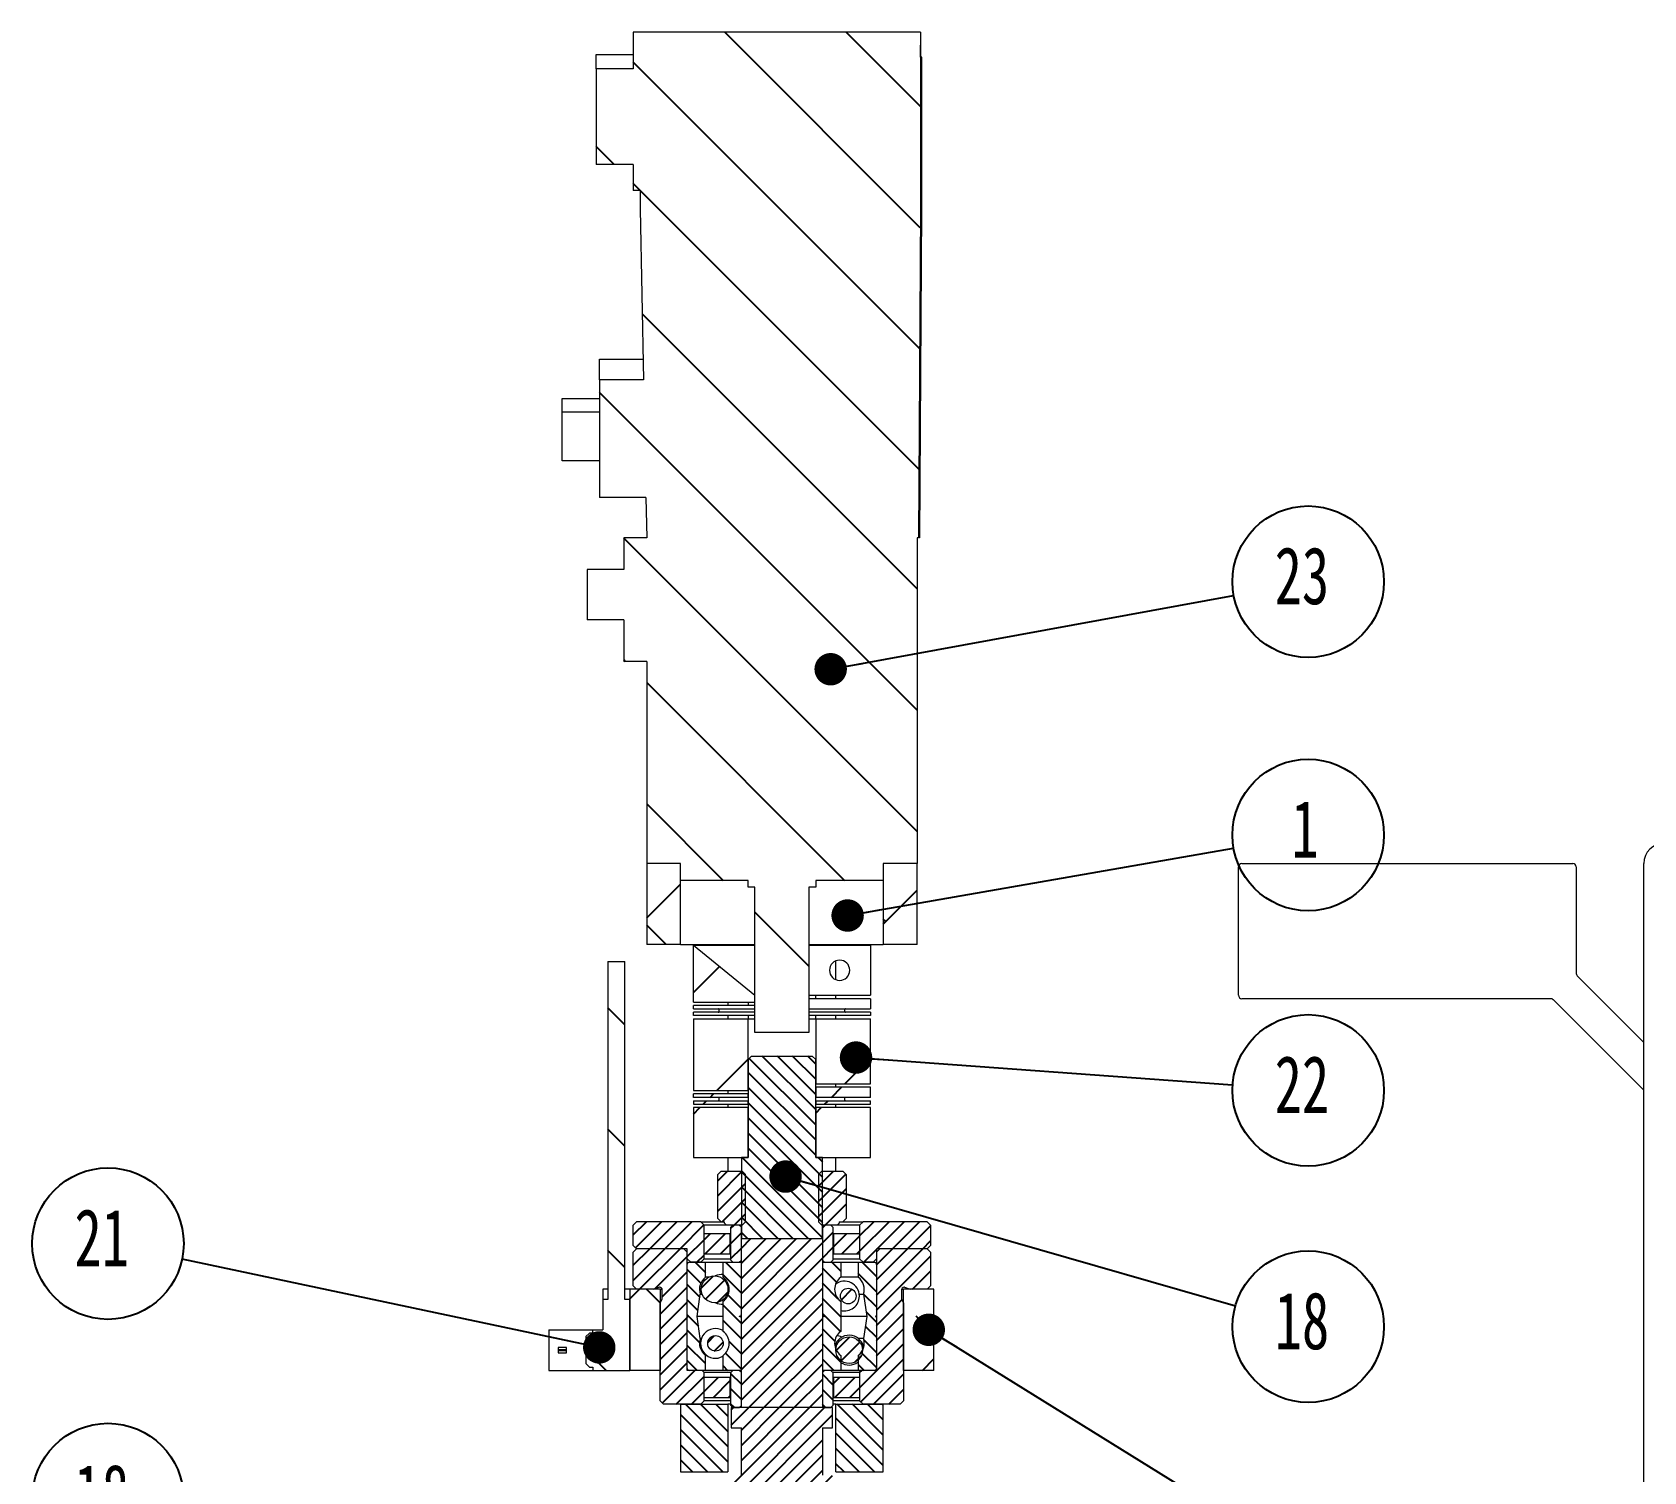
# Model space of a CAD drawing. Header units: millimetres. Extents: x 19 to 1665, y -46 to 1184.
# Drawn here: x 574.1 to 812.7, y 475.4 to 688.4 of the extents above; entities that cross this region are included whole.
import ezdxf

# ---------------------------------------------------------------- set-up
doc = ezdxf.new("R2010")
doc.units = ezdxf.units.MM
doc.header["$LTSCALE"] = 4
doc.layers.add('12', color=4, linetype='Continuous')
doc.layers.add('5', color=11, linetype='Continuous')
doc.styles.add('SLDTEXTSTYLE2', font='TXT', dxfattribs={"width": 0.7})
doc.dimstyles.new('SLDDIMSTYLE0', dxfattribs={"dimtxt": 0.18, "dimasz": 4.8, "dimexe": 0, "dimexo": 0.0625, "dimgap": 0, "dimtad": 0, "dimtih": 1, "dimtoh": 1, "dimdec": 0, "dimrnd": 1e-09, "dimzin": 0, "dimdsep": 46, "dimtxsty": 'Standard', "dimblk1": 'DOT', "dimblk2": 'DOT', "dimsah": 1, "dimcen": 0.09, "dimadec": 0, "dimazin": 0, "dimtfac": 4.8, "dimtdec": 0, "dimtofl": 0, "dimtmove": 0, "dimatfit": 3, "dimldrblk": 'DOT', "dimfxl": 0, "dimfrac": 2, "dimtolj": 1, "dimtzin": 0, "dimarcsym": 0})

# ---------------------------------------------------------------- blocks, each defined once
blk = doc.blocks.new('SW_NOTE_0_8')
at = {"layer": '12', "color": 0}
blk.add_circle((11.03, 2.02), 11.21, dxfattribs=at)
at = {"layer": '12', "color": 0, "insert": (10.11, 7.16), "char_height": 8.467, "attachment_point": 2, "style": 'SLDTEXTSTYLE2'}
blk.add_mtext('23', dxfattribs=at)
blk = doc.blocks.new('_Dot')
at = {"color": 0, "linetype": 'ByBlock', "lineweight": -2}
blk.add_line((-0.5, 0), (-1, 0), dxfattribs=at)
at = {"color": 0, "linetype": 'ByBlock', "const_width": 0.5}
blk.add_lwpolyline([(-0.25, 0, 1), (0.25, 0, 1)], format="xyb", close=True, dxfattribs=at)
blk = doc.blocks.new('SW_NOTE_0_9')
at = {"layer": '12', "color": 0}
blk.add_circle((11.04, 1.93), 11.21, dxfattribs=at)
at = {"layer": '12', "color": 0, "insert": (10.58, 7.07), "char_height": 8.47, "attachment_point": 2, "style": 'SLDTEXTSTYLE2'}
blk.add_mtext('1', dxfattribs=at)
blk = doc.blocks.new('SW_NOTE_0_10')
at = {"layer": '12', "color": 0}
blk.add_circle((11.18, -0.81), 11.21, dxfattribs=at)
at = {"layer": '12', "color": 0, "insert": (10.26, 4.32), "char_height": 8.467, "attachment_point": 2, "style": 'SLDTEXTSTYLE2'}
blk.add_mtext('22', dxfattribs=at)
blk = doc.blocks.new('SW_NOTE_0_12')
at = {"layer": '12', "color": 0}
blk.add_circle((10.78, -3.09), 11.21, dxfattribs=at)
at = {"layer": '12', "color": 0, "insert": (9.86, 2.04), "char_height": 8.467, "attachment_point": 2, "style": 'SLDTEXTSTYLE2'}
blk.add_mtext('18', dxfattribs=at)
blk = doc.blocks.new('SW_NOTE_0_28')
at = {"layer": '12', "color": 0}
blk.add_circle((-11.18, 0.86), 11.21, dxfattribs=at)
at = {"layer": '12', "color": 0, "insert": (-12.1, 6), "char_height": 8.467, "attachment_point": 2, "style": 'SLDTEXTSTYLE2'}
blk.add_mtext('18', dxfattribs=at)
blk = doc.blocks.new('SW_NOTE_0_29')
at = {"layer": '12', "color": 0}
blk.add_circle((-10.97, 2.32), 11.21, dxfattribs=at)
at = {"layer": '12', "color": 0, "insert": (-11.89, 7.45), "char_height": 8.467, "attachment_point": 2, "style": 'SLDTEXTSTYLE2'}
blk.add_mtext('21', dxfattribs=at)

msp = doc.modelspace()

# ---------------------------------------------------------------- hatches: boundary and pattern name
at = {"layer": '5'}
h = msp.add_hatch(dxfattribs=at)
h.set_pattern_fill('ANSI31', color=256, scale=4, angle=90, style=0)
edge = h.paths.add_edge_path(flags=0)
edge.add_line((663.1, 688.38), (663.1, 682.99))
edge.add_line((663.1, 682.99), (657.6, 682.99))
edge.add_line((657.6, 682.99), (657.6, 668.82))
edge.add_line((657.6, 668.82), (663.1, 668.82))
edge.add_line((663.1, 668.82), (663.1, 664.98))
edge.add_line((663.1, 664.98), (664.1, 664.98))
edge.add_line((664.1, 664.98), (664.1, 662.18))
edge.add_line((664.1, 662.18), (664.62, 636.97))
edge.add_line((664.62, 636.97), (658.1, 636.97))
edge.add_line((658.1, 636.97), (658.1, 619.52))
edge.add_line((658.1, 619.52), (664.97, 619.52))
edge.add_line((664.97, 619.52), (665.1, 613.58))
edge.add_line((665.1, 613.58), (661.7, 613.58))
edge.add_line((661.7, 613.58), (661.7, 608.91))
edge.add_line((661.7, 608.91), (656.3, 608.91))
edge.add_line((656.3, 608.91), (656.3, 601.46))
edge.add_line((656.3, 601.46), (661.7, 601.46))
edge.add_line((661.7, 601.46), (661.7, 595.28))
edge.add_line((661.7, 595.28), (665.1, 595.28))
edge.add_line((665.1, 595.28), (665.1, 565.38))
edge.add_line((665.1, 565.38), (670.1, 565.38))
edge.add_line((670.1, 565.38), (670.1, 562.88))
edge.add_line((670.1, 562.88), (680.1, 562.88))
edge.add_line((680.1, 562.88), (680.1, 561.88))
edge.add_line((680.1, 561.88), (681.1, 561.88))
edge.add_line((681.1, 561.88), (681.1, 540.38))
edge.add_line((681.1, 540.38), (689.1, 540.38))
edge.add_line((689.1, 540.38), (689.1, 561.88))
edge.add_line((689.1, 561.88), (690.1, 561.88))
edge.add_line((690.1, 561.88), (690.1, 562.88))
edge.add_line((690.1, 562.88), (700.1, 562.88))
edge.add_line((700.1, 562.88), (700.1, 565.38))
edge.add_line((700.1, 565.38), (705.1, 565.38))
edge.add_line((705.1, 565.38), (705.1, 613.58))
edge.add_line((705.1, 613.58), (705.3, 613.58))
edge.add_line((705.3, 613.58), (705.6, 662.18))
edge.add_line((705.6, 662.18), (705.6, 688.38))
edge.add_line((705.6, 688.38), (663.1, 688.38))
h = msp.add_hatch(dxfattribs=at)
h.set_pattern_fill('ANSI38', color=256, scale=4, style=0)
h.paths.add_polyline_path([(670.1, 565.38), (665.1, 565.38), (665.1, 553.38), (670.1, 553.38)], flags=0)
h = msp.add_hatch(dxfattribs=at)
h.set_pattern_fill('ANSI38', color=256, scale=4, style=0)
h.paths.add_polyline_path([(700.1, 553.38), (705.1, 553.38), (705.1, 565.38), (700.1, 565.38)], flags=0)
h = msp.add_hatch(dxfattribs=at)
h.set_pattern_fill('ANSI31', color=256, scale=4, style=0)
h.paths.add_polyline_path([(681.1, 545.88), (672, 553.28), (672, 544.88), (681.1, 544.88)], flags=0)
h = msp.add_hatch(dxfattribs=at)
h.set_pattern_fill('ANSI31', color=256, scale=4, angle=90, style=0)
h.paths.add_polyline_path([(661.85, 550.88), (659.35, 550.88), (659.35, 500.88), (658.6, 500.88), (658.6, 496.38), (657.1, 496.38), (657.1, 495.88), (656.6, 495.88), (656.1, 495.38), (656.1, 491.38), (656.6, 490.88), (657.1, 490.88), (657.1, 490.38), (662.6, 490.38), (662.6, 500.88), (661.85, 500.88)], flags=0)
h = msp.add_hatch(dxfattribs=at)
h.set_pattern_fill('ANSI31', color=256, scale=4, style=0)
h.paths.add_polyline_path([(672, 543.88), (681.1, 543.88), (681.1, 544.38), (672, 544.38)], flags=0)
h = msp.add_hatch(dxfattribs=at)
h.set_pattern_fill('ANSI31', color=256, scale=4, style=0)
h.paths.add_polyline_path([(698.2, 545.38), (689.1, 545.38), (689.1, 543.88), (698.2, 543.88)], flags=0)
h = msp.add_hatch(dxfattribs=at)
h.set_pattern_fill('ANSI31', color=256, scale=4, style=0)
h.paths.add_polyline_path([(672, 542.88), (681.1, 542.88), (681.1, 543.38), (672, 543.38)], flags=0)
h = msp.add_hatch(dxfattribs=at)
h.set_pattern_fill('ANSI31', color=256, scale=4, style=0)
h.paths.add_polyline_path([(680.1, 542.38), (672, 542.38), (672, 531.78), (680.1, 531.78)], flags=0)
h = msp.add_hatch(dxfattribs=at)
h.set_pattern_fill('ANSI31', color=256, scale=4, style=0)
h.paths.add_polyline_path([(698.2, 543.38), (689.1, 543.38), (689.1, 542.88), (698.2, 542.88)], flags=0)
h = msp.add_hatch(dxfattribs=at)
h.set_pattern_fill('ANSI31', color=256, scale=4, style=0)
h.paths.add_polyline_path([(698.2, 532.78), (698.2, 542.38), (690.1, 542.38), (690.1, 532.78)], flags=0)
h = msp.add_hatch(dxfattribs=at)
h.set_pattern_fill('ANSI31', color=256, scale=0.5, angle=90, style=0)
h.paths.add_polyline_path([(680.1, 521.88), (679.1, 521.88), (679.1, 509.88), (691.1, 509.88), (691.1, 521.88), (690.1, 521.88), (690.1, 536.38), (689.6, 536.88), (680.6, 536.88), (680.1, 536.38)], flags=0)
h = msp.add_hatch(dxfattribs=at)
h.set_pattern_fill('ANSI31', color=256, scale=4, style=0)
h.paths.add_polyline_path([(698.2, 530.78), (698.2, 532.28), (690.1, 532.28), (690.1, 530.78)], flags=0)
h = msp.add_hatch(dxfattribs=at)
h.set_pattern_fill('ANSI31', color=256, scale=4, style=0)
h.paths.add_polyline_path([(672, 530.78), (680.1, 530.78), (680.1, 531.28), (672, 531.28)], flags=0)
h = msp.add_hatch(dxfattribs=at)
h.set_pattern_fill('ANSI31', color=256, scale=4, style=0)
h.paths.add_polyline_path([(672, 530.28), (672, 529.78), (680.1, 529.78), (680.1, 530.28)], flags=0)
h = msp.add_hatch(dxfattribs=at)
h.set_pattern_fill('ANSI31', color=256, scale=4, style=0)
h.paths.add_polyline_path([(698.2, 529.78), (698.2, 530.28), (690.1, 530.28), (690.1, 529.78)], flags=0)
h = msp.add_hatch(dxfattribs=at)
h.set_pattern_fill('ANSI31', color=256, scale=4, style=0)
h.paths.add_polyline_path([(672, 529.28), (672, 521.88), (680.1, 521.88), (680.1, 529.28)], flags=0)
h = msp.add_hatch(dxfattribs=at)
h.set_pattern_fill('ANSI31', color=256, scale=4, style=0)
h.paths.add_polyline_path([(698.2, 521.88), (698.2, 529.28), (690.1, 529.28), (690.1, 521.88)], flags=0)
h = msp.add_hatch(dxfattribs=at)
h.set_pattern_fill('ANSI31', color=256, scale=0.5, style=0)
h.paths.add_polyline_path([(676.6, 512.18), (676.9, 511.88), (679.2, 511.88), (679.7, 512.38), (679.7, 519.38), (679.2, 519.88), (676.1, 519.88), (675.6, 519.38), (675.6, 512.88), (676.1, 512.38), (676.6, 512.38)], flags=0)
h = msp.add_hatch(dxfattribs=at)
h.set_pattern_fill('ANSI31', color=256, scale=0.5, style=0)
h.paths.add_polyline_path([(693.3, 511.88), (693.6, 512.18), (693.6, 512.38), (694.1, 512.38), (694.6, 512.88), (694.6, 519.38), (694.1, 519.88), (691, 519.88), (690.5, 519.38), (690.5, 512.38), (691, 511.88)], flags=0)
h = msp.add_hatch(dxfattribs=at)
h.set_pattern_fill('ANSI31', color=256, scale=0.5, style=0)
h.paths.add_polyline_path([(671.1, 508.38), (671.1, 506.88), (671.6, 506.38), (673.08, 506.38), (673.58, 506.88), (673.58, 511.88), (673.08, 512.38), (663.6, 512.38), (663.1, 511.88), (663.1, 508.88), (663.6, 508.38)], flags=0)
h = msp.add_hatch(dxfattribs=at)
h.set_pattern_fill('ANSI31', color=256, scale=0.5, style=0)
h.paths.add_polyline_path([(673.6, 510.63), (673.6, 507.63), (677.45, 507.63), (677.45, 510.63)], flags=0)
h = msp.add_hatch(dxfattribs=at)
h.set_pattern_fill('ANSI31', color=256, scale=0.5, style=0)
h.paths.add_polyline_path([(678.8, 506.38), (679.1, 506.68), (679.1, 511.58), (678.8, 511.88), (677.85, 511.88), (677.55, 511.58), (677.55, 506.68), (677.85, 506.38)], flags=0)
h = msp.add_hatch(dxfattribs=at)
h.set_pattern_fill('ANSI31', color=256, scale=0.5, style=0)
h.paths.add_polyline_path([(691.4, 511.88), (691.1, 511.58), (691.1, 506.68), (691.4, 506.38), (692.35, 506.38), (692.65, 506.68), (692.65, 511.58), (692.35, 511.88)], flags=0)
h = msp.add_hatch(dxfattribs=at)
h.set_pattern_fill('ANSI31', color=256, scale=0.5, style=0)
h.paths.add_polyline_path([(692.75, 510.63), (692.75, 507.63), (696.6, 507.63), (696.6, 510.63)], flags=0)
h = msp.add_hatch(dxfattribs=at)
h.set_pattern_fill('ANSI31', color=256, scale=0.5, style=0)
h.paths.add_polyline_path([(699.1, 508.38), (706.6, 508.38), (707.1, 508.88), (707.1, 511.88), (706.6, 512.38), (697.11, 512.38), (696.61, 511.88), (696.61, 506.88), (697.11, 506.38), (698.6, 506.38), (699.1, 506.88)], flags=0)
h = msp.add_hatch(dxfattribs=at)
h.set_pattern_fill('ANSI31', color=256, scale=0.5, style=0)
edge = h.paths.add_edge_path(flags=0)
edge.add_line((667.1, 500.38), (667.1, 485.88))
edge.add_line((667.1, 485.88), (667.6, 485.38))
edge.add_line((667.6, 485.38), (673.08, 485.38))
edge.add_line((673.08, 485.38), (673.58, 485.88))
edge.add_line((673.58, 485.88), (673.58, 490.08))
edge.add_line((673.58, 490.08), (673.28, 490.38))
edge.add_line((673.28, 490.38), (671.1, 490.38))
edge.add_line((671.1, 490.38), (671.1, 507.88))
edge.add_line((671.1, 507.88), (670.6, 508.38))
edge.add_line((670.6, 508.38), (663.6, 508.38))
edge.add_line((663.6, 508.38), (663.1, 507.88))
edge.add_line((663.1, 507.88), (663.1, 502.88))
edge.add_line((663.1, 502.88), (663.6, 502.38))
edge.add_line((663.6, 502.38), (666.1, 502.38))
edge.add_line((666.1, 502.38), (666.92, 502.68))
edge.add_line((666.92, 502.68), (667, 502.68))
edge.add_arc((667, 502.28), 0.4, 0, 90, ccw=False)
edge.add_line((667.4, 502.28), (667.4, 500.9))
edge.add_line((667.4, 500.9), (667.1, 500.38))
h = msp.add_hatch(dxfattribs=at)
h.set_pattern_fill('ANSI31', color=256, scale=0.5, style=0)
h.paths.add_polyline_path([(691.1, 484.88), (691.1, 509.88), (679.1, 509.88), (679.1, 484.88)], flags=0)
h = msp.add_hatch(dxfattribs=at)
h.set_pattern_fill('ANSI31', color=256, scale=0.5, style=0)
edge = h.paths.add_edge_path(flags=0)
edge.add_line((703.1, 485.88), (703.1, 500.38))
edge.add_line((703.1, 500.38), (702.8, 500.9))
edge.add_line((702.8, 500.9), (702.8, 502.28))
edge.add_arc((703.2, 502.28), 0.4, 90, 180, ccw=False)
edge.add_line((703.2, 502.68), (703.27, 502.68))
edge.add_line((703.27, 502.68), (704.1, 502.38))
edge.add_line((704.1, 502.38), (706.6, 502.38))
edge.add_line((706.6, 502.38), (707.1, 502.88))
edge.add_line((707.1, 502.88), (707.1, 507.88))
edge.add_line((707.1, 507.88), (706.6, 508.38))
edge.add_line((706.6, 508.38), (699.6, 508.38))
edge.add_line((699.6, 508.38), (699.1, 507.88))
edge.add_line((699.1, 507.88), (699.1, 490.38))
edge.add_line((699.1, 490.38), (696.91, 490.38))
edge.add_line((696.91, 490.38), (696.61, 490.08))
edge.add_line((696.61, 490.08), (696.61, 485.88))
edge.add_line((696.61, 485.88), (697.11, 485.38))
edge.add_line((697.11, 485.38), (702.6, 485.38))
edge.add_line((702.6, 485.38), (703.1, 485.88))
h = msp.add_hatch(dxfattribs=at)
h.set_pattern_fill('ANSI31', color=256, scale=0.5, angle=90, style=0)
edge = h.paths.add_edge_path(flags=0)
edge.add_arc((675.1, 494.38), 2.2, 160.9887, 233.7785, ccw=False)
edge.add_line((673.02, 495.1), (672.55, 498.38))
edge.add_line((672.55, 498.38), (673.02, 501.67))
edge.add_arc((675.1, 502.38), 2.2, 126.2215, 199.0113, ccw=False)
edge.add_line((673.8, 504.16), (673.8, 506.38))
edge.add_line((673.8, 506.38), (671.4, 506.38))
edge.add_arc((671.4, 506.08), 0.3, 90, 180)
edge.add_line((671.1, 506.08), (671.1, 498.53))
edge.add_arc((671.25, 498.53), 0.15, 180, 270)
edge.add_arc((671.25, 498.23), 0.15, 90, 180)
edge.add_line((671.1, 498.23), (671.1, 490.68))
edge.add_arc((671.4, 490.68), 0.3, 180, 270)
edge.add_line((671.4, 490.38), (673.8, 490.38))
edge.add_line((673.8, 490.38), (673.8, 492.61))
h = msp.add_hatch(dxfattribs=at)
h.set_pattern_fill('ANSI31', color=256, scale=0.5, angle=90, style=0)
edge = h.paths.add_edge_path(flags=0)
edge.add_arc((675.1, 502.38), 2.2, -53.7785, 53.7785, ccw=False)
edge.add_line((676.4, 500.61), (676.4, 496.16))
edge.add_arc((675.1, 494.38), 2.2, -53.7785, 53.7785, ccw=False)
edge.add_line((676.4, 492.61), (676.4, 490.38))
edge.add_line((676.4, 490.38), (678.95, 490.38))
edge.add_arc((678.95, 490.53), 0.15, 270, 360)
edge.add_line((679.1, 490.53), (679.1, 498.08))
edge.add_arc((678.8, 498.08), 0.3, 0, 90)
edge.add_arc((678.8, 498.68), 0.3, 270, 360)
edge.add_line((679.1, 498.68), (679.1, 506.23))
edge.add_arc((678.95, 506.23), 0.15, 0, 90)
edge.add_line((678.95, 506.38), (676.4, 506.38))
edge.add_line((676.4, 506.38), (676.4, 504.16))
h = msp.add_hatch(dxfattribs=at)
h.set_pattern_fill('ANSI31', color=256, scale=0.5, angle=90, style=0)
edge = h.paths.add_edge_path(flags=0)
edge.add_arc((695.1, 502.38), 2.2, 126.2215, 233.7785, ccw=False)
edge.add_line((693.8, 504.16), (693.8, 506.38))
edge.add_line((693.8, 506.38), (691.25, 506.38))
edge.add_arc((691.25, 506.23), 0.15, 90, 180)
edge.add_line((691.1, 506.23), (691.1, 498.68))
edge.add_arc((691.4, 498.68), 0.3, 180, 270)
edge.add_arc((691.4, 498.08), 0.3, 90, 180)
edge.add_line((691.1, 498.08), (691.1, 490.53))
edge.add_arc((691.25, 490.53), 0.15, 180, 270)
edge.add_line((691.25, 490.38), (693.8, 490.38))
edge.add_line((693.8, 490.38), (693.8, 492.61))
edge.add_arc((695.1, 494.38), 2.2, 126.2215, 233.7785, ccw=False)
edge.add_line((693.8, 496.16), (693.8, 500.61))
h = msp.add_hatch(dxfattribs=at)
h.set_pattern_fill('ANSI31', color=256, scale=0.5, angle=90, style=0)
edge = h.paths.add_edge_path(flags=0)
edge.add_arc((695.1, 494.38), 2.2, -53.7785, 19.0113, ccw=False)
edge.add_line((696.4, 492.61), (696.4, 490.38))
edge.add_line((696.4, 490.38), (698.8, 490.38))
edge.add_arc((698.8, 490.68), 0.3, 270, 360)
edge.add_line((699.1, 490.68), (699.1, 498.23))
edge.add_arc((698.95, 498.23), 0.15, 0, 90)
edge.add_arc((698.95, 498.53), 0.15, 270, 360)
edge.add_line((699.1, 498.53), (699.1, 506.08))
edge.add_arc((698.8, 506.08), 0.3, 0, 90)
edge.add_line((698.8, 506.38), (696.4, 506.38))
edge.add_line((696.4, 506.38), (696.4, 504.16))
edge.add_arc((695.1, 502.38), 2.2, -19.0113, 53.7785, ccw=False)
edge.add_line((697.18, 501.67), (697.65, 498.38))
edge.add_line((697.65, 498.38), (697.18, 495.1))
h = msp.add_hatch(dxfattribs=at)
h.set_pattern_fill('ANSI31', color=256, scale=0.5, style=0)
edge = h.paths.add_edge_path(flags=0)
edge.add_arc((675.14, 502.38), 1.98, 0, 360)
h = msp.add_hatch(dxfattribs=at)
h.set_pattern_fill('ANSI38', color=256, scale=4, style=0)
h.paths.add_polyline_path([(667.1, 502.38), (662.6, 502.38), (662.6, 490.38), (667.1, 490.38)], flags=0)
h = msp.add_hatch(dxfattribs=at)
h.set_pattern_fill('ANSI31', color=256, scale=0.5, style=0)
edge = h.paths.add_edge_path(flags=0)
edge.add_arc((694.92, 501.38), 1.15, 0, 360)
h = msp.add_hatch(dxfattribs=at)
h.set_pattern_fill('ANSI38', color=256, scale=4, style=0)
h.paths.add_polyline_path([(703.1, 490.38), (707.6, 490.38), (707.6, 502.38), (703.1, 502.38)], flags=0)
h = msp.add_hatch(dxfattribs=at)
h.set_pattern_fill('ANSI31', color=256, scale=0.5, style=0)
edge = h.paths.add_edge_path(flags=0)
edge.add_arc((675.27, 494.38), 1.15, 0, 360)
h = msp.add_hatch(dxfattribs=at)
h.set_pattern_fill('ANSI31', color=256, scale=0.5, style=0)
edge = h.paths.add_edge_path(flags=0)
edge.add_arc((695.05, 493.38), 1.98, 0, 360)
h = msp.add_hatch(dxfattribs=at)
h.set_pattern_fill('ANSI31', color=256, scale=4, style=0)
h.paths.add_polyline_path([(652, 493.43), (652, 493.33), (653.2, 493.33), (653.2, 493.43)], flags=0)
h = msp.add_hatch(dxfattribs=at)
h.set_pattern_fill('ANSI31', color=256, scale=0.5, style=0)
h.paths.add_polyline_path([(673.6, 489.38), (673.6, 486.38), (677.45, 486.38), (677.45, 489.38)], flags=0)
h = msp.add_hatch(dxfattribs=at)
h.set_pattern_fill('ANSI31', color=256, scale=0.5, angle=90, style=0)
h.paths.add_polyline_path([(678.8, 484.88), (679.1, 485.18), (679.1, 490.08), (678.8, 490.38), (677.85, 490.38), (677.55, 490.08), (677.55, 485.18), (677.85, 484.88)], flags=0)
h = msp.add_hatch(dxfattribs=at)
h.set_pattern_fill('ANSI31', color=256, scale=0.5, angle=90, style=0)
h.paths.add_polyline_path([(691.4, 490.38), (691.1, 490.08), (691.1, 485.18), (691.4, 484.88), (692.35, 484.88), (692.65, 485.18), (692.65, 490.08), (692.35, 490.38)], flags=0)
h = msp.add_hatch(dxfattribs=at)
h.set_pattern_fill('ANSI31', color=256, scale=0.5, style=0)
h.paths.add_polyline_path([(692.75, 489.38), (692.75, 486.38), (696.6, 486.38), (696.6, 489.38)], flags=0)
h = msp.add_hatch(dxfattribs=at)
h.set_pattern_fill('ANSI31', color=256, scale=0.5, angle=90, style=0)
h.paths.add_polyline_path([(677.1, 485.38), (670.1, 485.38), (670.1, 475.38), (677.1, 475.38)], flags=0)
h = msp.add_hatch(dxfattribs=at)
h.set_pattern_fill('ANSI31', color=256, scale=0.5, style=0)
h.paths.add_polyline_path([(692.6, 484.88), (677.6, 484.88), (677.6, 481.88), (679.1, 481.88), (679.1, 474.88), (677.6, 474.88), (677.6, 357.38), (678.1, 356.88), (683, 356.88), (683, 370.88), (685.1, 372.15), (687.2, 370.88), (687.2, 356.88), (692.1, 356.88), (692.6, 357.38), (692.6, 474.88), (691.1, 474.88), (691.1, 481.88), (692.6, 481.88)], flags=0)
h = msp.add_hatch(dxfattribs=at)
h.set_pattern_fill('ANSI31', color=256, scale=0.5, angle=90, style=0)
h.paths.add_polyline_path([(693.1, 475.38), (700.1, 475.38), (700.1, 485.38), (693.1, 485.38)], flags=0)

# ---------------------------------------------------------------- linework, layer by layer
at = {"color": 7, "linetype": 'Continuous', "lineweight": 18}
for p, q in [((705.6, 688.38), (663.1, 688.38)), ((663.1, 688.38), (663.1, 682.99)), ((705.6, 688.38), (705.6, 662.18)), ((657.6, 682.99), (657.6, 685.08)), ((657.6, 685.08), (663.1, 685.08)), ((705.63, 686.48), (705.6, 686.48)), ((705.8, 684.68), (705.6, 684.68)), ((705.63, 684.68), (705.63, 686.48)), ((705.8, 662.18), (705.8, 684.68)), ((657.6, 682.99), (657.6, 668.82)), ((663.1, 682.99), (657.6, 682.99)), ((663.1, 668.82), (657.6, 668.82)), ((663.1, 668.82), (663.1, 664.98)), ((664.1, 664.98), (663.1, 664.98)), ((664.1, 664.98), (664.1, 662.18)), ((664.1, 662.18), (664.62, 636.97)), ((705.6, 662.18), (705.3, 613.58)), ((705.5, 613.58), (705.8, 662.18)), ((658.1, 636.97), (658.1, 640)), ((658.1, 640), (664.55, 640)), ((658.1, 636.97), (658.1, 619.52)), ((664.62, 636.97), (658.1, 636.97)), ((652.6, 634.19), (658.1, 634.19)), ((652.6, 632.23), (652.6, 634.19)), ((652.6, 632.23), (658.1, 632.23)), ((652.6, 624.98), (652.6, 632.23)), ((658.1, 624.98), (652.6, 624.98)), ((664.97, 619.52), (658.1, 619.52)), ((664.97, 619.52), (665.1, 613.58)), ((661.7, 613.58), (661.7, 608.91)), ((665.1, 613.58), (661.7, 613.58)), ((705.3, 613.58), (705.1, 613.58)), ((705.1, 613.58), (705.1, 565.38)), ((705.5, 613.58), (705.47, 613.58)), ((656.3, 608.91), (656.3, 601.46)), ((661.7, 608.91), (656.3, 608.91)), ((661.7, 601.46), (656.3, 601.46)), ((661.7, 601.46), (661.7, 595.28)), ((665.1, 595.28), (661.7, 595.28)), ((665.1, 595.28), (665.1, 565.38)), ((670.1, 565.38), (665.1, 565.38)), ((665.1, 565.38), (665.1, 553.38)), ((670.1, 562.88), (670.1, 565.38)), ((670.1, 553.38), (670.1, 565.38)), ((705.1, 565.38), (700.1, 565.38)), ((700.1, 565.38), (700.1, 562.88)), ((700.1, 565.38), (700.1, 553.38)), ((705.1, 553.38), (705.1, 565.38)), ((753.17, 565.38), (802.17, 565.38)), ((812.67, 296.38), (812.67, 565.38)), ((752.67, 545.88), (752.67, 564.88)), ((802.67, 564.88), (802.67, 549.13)), ((680.1, 562.88), (670.1, 562.88)), ((680.1, 561.88), (680.1, 562.88)), ((681.1, 561.88), (680.1, 561.88)), ((681.1, 540.38), (681.1, 561.88)), ((690.1, 561.88), (689.1, 561.88)), ((689.1, 561.88), (689.1, 540.38)), ((700.1, 562.88), (690.1, 562.88)), ((690.1, 562.88), (690.1, 561.88)), ((670.1, 553.38), (665.1, 553.38)), ((670.1, 553.38), (681.1, 553.38)), ((677.4, 553.38), (677.3, 553.28)), ((680.6, 553.38), (680.5, 553.28)), ((689.1, 553.38), (700.1, 553.38)), ((689.7, 553.28), (689.6, 553.38)), ((692.9, 553.28), (692.8, 553.38)), ((705.1, 553.38), (700.1, 553.38)), ((672, 544.88), (672, 553.28)), ((672, 553.28), (681.1, 545.88)), ((672.01, 553.28), (672.01, 553.28)), ((672.01, 553.28), (681.1, 553.28)), ((689.1, 553.28), (698.19, 553.28)), ((698.19, 553.28), (698.19, 545.88)), ((659.35, 550.88), (659.35, 500.88)), ((659.35, 550.88), (661.85, 550.88)), ((661.85, 500.88), (661.85, 550.88)), ((693.1, 548.19), (693.1, 550.98)), ((802.81, 548.77), (812.67, 538.92)), ((672, 544.88), (681.1, 544.88)), ((672, 543.88), (672, 544.38)), ((681.1, 544.38), (672, 544.38)), ((672, 543.88), (681.1, 543.88)), ((677.1, 544.88), (677.1, 544.38)), ((680.1, 544.88), (680.1, 544.38)), ((681.1, 544.88), (681.1, 545.88)), ((681.1, 543.88), (681.1, 544.38)), ((689.1, 545.88), (698.19, 545.88)), ((689.1, 545.38), (689.1, 543.88)), ((698.2, 545.38), (689.1, 545.38)), ((689.1, 543.88), (698.2, 543.88)), ((690.1, 545.38), (690.1, 545.88)), ((693.1, 545.38), (693.1, 545.88)), ((698.2, 545.38), (698.2, 543.88)), ((798.92, 545.38), (753.17, 545.38)), ((812.67, 531.85), (799.28, 545.24)), ((672, 542.88), (672, 543.38)), ((681.1, 543.38), (672, 543.38)), ((681.1, 542.88), (672, 542.88)), ((672, 542.38), (672, 531.78)), ((672, 542.38), (680.1, 542.38)), ((677.1, 542.88), (677.1, 542.38)), ((680.1, 542.88), (680.1, 542.38)), ((680.1, 531.78), (680.1, 542.38)), ((680.1, 542.38), (681.1, 542.38)), ((681.1, 542.88), (681.1, 543.38)), ((689.1, 543.38), (689.1, 542.88)), ((698.2, 543.38), (689.1, 543.38)), ((698.2, 542.88), (689.1, 542.88)), ((689.1, 542.38), (690.1, 542.38)), ((690.1, 542.38), (690.1, 542.88)), ((690.1, 542.38), (690.1, 532.78)), ((690.1, 542.38), (698.2, 542.38)), ((693.1, 542.38), (693.1, 542.88)), ((698.2, 543.38), (698.2, 542.88)), ((698.2, 532.78), (698.2, 542.38)), ((689.1, 540.38), (681.1, 540.38)), ((680.1, 536.38), (680.6, 536.88)), ((680.6, 536.88), (689.6, 536.88)), ((689.6, 536.88), (690.1, 536.38)), ((680.1, 536.38), (680.1, 521.88)), ((690.1, 521.88), (690.1, 536.38)), ((690.1, 532.78), (698.2, 532.78)), ((690.1, 532.28), (690.1, 530.78)), ((698.2, 532.28), (690.1, 532.28)), ((693.1, 532.28), (693.1, 532.78)), ((698.2, 530.78), (698.2, 532.28)), ((672, 531.78), (680.1, 531.78)), ((672, 530.78), (672, 531.28)), ((680.1, 531.28), (672, 531.28)), ((680.1, 530.78), (672, 530.78)), ((672, 530.28), (672, 529.78)), ((672, 530.28), (680.1, 530.28)), ((672, 529.78), (680.1, 529.78)), ((677.1, 531.78), (677.1, 531.28)), ((677.1, 529.78), (677.1, 529.28)), ((680.1, 530.78), (680.1, 531.28)), ((680.1, 529.78), (680.1, 530.28)), ((698.2, 530.78), (690.1, 530.78)), ((690.1, 530.28), (690.1, 529.78)), ((690.1, 530.28), (698.2, 530.28)), ((690.1, 529.78), (698.2, 529.78)), ((693.1, 529.28), (693.1, 529.78)), ((698.2, 529.78), (698.2, 530.28)), ((672, 529.28), (672, 521.88)), ((680.1, 529.28), (672, 529.28)), ((680.1, 521.88), (680.1, 529.28)), ((690.1, 529.28), (690.1, 521.88)), ((698.2, 529.28), (690.1, 529.28)), ((698.2, 521.88), (698.2, 529.28)), ((672, 521.88), (680.1, 521.88)), ((677.1, 521.88), (677.1, 519.88)), ((679.1, 521.88), (679.1, 509.88)), ((680.1, 521.88), (679.1, 521.88)), ((690.1, 521.88), (698.2, 521.88)), ((691.1, 521.88), (690.1, 521.88)), ((691.1, 509.88), (691.1, 521.88)), ((693.1, 519.88), (693.1, 521.88)), ((676.1, 519.88), (675.6, 519.38)), ((675.6, 512.88), (675.6, 519.38)), ((676.1, 519.88), (679.2, 519.88)), ((679.7, 519.38), (679.2, 519.88)), ((679.7, 512.38), (679.7, 519.38)), ((691, 519.88), (690.5, 519.38)), ((690.5, 519.38), (690.5, 512.38)), ((691, 519.88), (694.1, 519.88)), ((694.6, 519.38), (694.1, 519.88)), ((694.6, 519.38), (694.6, 512.88)), ((676.1, 512.38), (675.6, 512.88)), ((694.6, 512.88), (694.1, 512.38)), ((663.1, 511.88), (663.6, 512.38)), ((663.1, 508.88), (663.1, 511.88)), ((673.08, 512.38), (663.6, 512.38)), ((673.08, 512.38), (676.1, 512.38)), ((673.58, 511.88), (673.08, 512.38)), ((676.9, 511.88), (673.58, 511.88)), ((673.58, 506.88), (673.58, 511.88)), ((673.6, 507.63), (673.6, 510.63)), ((673.6, 510.63), (677.45, 510.63)), ((676.1, 512.38), (676.6, 512.38)), ((676.6, 512.18), (676.6, 512.38)), ((676.9, 511.88), (676.6, 512.18)), ((679.2, 511.88), (676.9, 511.88)), ((677.45, 507.63), (677.45, 510.63)), ((677.45, 510.63), (677.55, 510.63)), ((677.55, 511.58), (677.85, 511.88)), ((677.55, 506.68), (677.55, 511.58)), ((678.8, 511.88), (677.85, 511.88)), ((679.1, 511.58), (678.8, 511.88)), ((679.1, 506.68), (679.1, 511.58)), ((679.2, 511.88), (679.7, 512.38)), ((690.5, 512.38), (691, 511.88)), ((693.3, 511.88), (691, 511.88)), ((691.4, 511.88), (691.1, 511.58)), ((691.1, 511.58), (691.1, 506.68)), ((692.35, 511.88), (691.4, 511.88)), ((692.35, 511.88), (692.65, 511.58)), ((692.65, 511.58), (692.65, 506.68)), ((692.65, 510.63), (692.75, 510.63)), ((692.75, 510.63), (692.75, 507.63)), ((692.75, 510.63), (696.6, 510.63)), ((693.6, 512.18), (693.3, 511.88)), ((696.61, 511.88), (693.3, 511.88)), ((693.6, 512.38), (693.6, 512.18)), ((693.6, 512.38), (694.1, 512.38)), ((694.1, 512.38), (697.11, 512.38)), ((696.6, 510.63), (696.6, 507.63)), ((697.11, 512.38), (696.61, 511.88)), ((696.61, 511.88), (696.61, 506.88)), ((706.6, 512.38), (697.11, 512.38)), ((706.6, 512.38), (707.1, 511.88)), ((707.1, 511.88), (707.1, 508.88)), ((663.1, 508.88), (663.6, 508.38)), ((663.1, 507.88), (663.6, 508.38)), ((670.6, 508.38), (663.6, 508.38)), ((671.1, 508.38), (663.6, 508.38)), ((671.1, 507.88), (670.6, 508.38)), ((671.1, 506.88), (671.1, 508.38)), ((679.1, 509.88), (691.1, 509.88)), ((679.1, 484.88), (679.1, 509.88)), ((691.1, 509.88), (691.1, 484.88)), ((699.6, 508.38), (699.1, 507.88)), ((699.1, 508.38), (699.1, 506.88)), ((706.6, 508.38), (699.1, 508.38)), ((706.6, 508.38), (699.6, 508.38)), ((706.6, 508.38), (707.1, 508.88)), ((706.6, 508.38), (707.1, 507.88)), ((663.1, 502.88), (663.1, 507.88)), ((671.1, 490.38), (671.1, 507.88)), ((671.6, 506.38), (671.1, 506.88)), ((671.1, 498.53), (671.1, 506.08)), ((671.4, 506.38), (673.8, 506.38)), ((673.08, 506.38), (671.6, 506.38)), ((673.08, 506.38), (673.58, 506.88)), ((673.58, 506.88), (677.55, 506.88)), ((673.6, 507.63), (677.45, 507.63)), ((673.8, 504.16), (673.8, 506.38)), ((673.8, 506.38), (676.4, 506.38)), ((676.4, 504.16), (676.4, 506.38)), ((676.4, 506.38), (678.95, 506.38)), ((677.55, 507.63), (677.45, 507.63)), ((677.85, 506.38), (677.55, 506.68)), ((677.85, 506.38), (678.8, 506.38)), ((678.8, 506.38), (679.1, 506.68)), ((679.1, 506.38), (678.95, 506.38)), ((679.1, 498.68), (679.1, 506.23)), ((691.1, 506.68), (691.4, 506.38)), ((691.25, 506.38), (691.1, 506.38)), ((691.1, 506.23), (691.1, 498.68)), ((691.25, 506.38), (693.8, 506.38)), ((691.4, 506.38), (692.35, 506.38)), ((692.65, 506.68), (692.35, 506.38)), ((692.75, 507.63), (692.65, 507.63)), ((692.65, 506.88), (696.61, 506.88)), ((692.75, 507.63), (696.6, 507.63)), ((693.8, 506.38), (693.8, 504.16)), ((693.8, 506.38), (696.4, 506.38)), ((696.4, 506.38), (696.4, 504.16)), ((696.4, 506.38), (698.8, 506.38)), ((696.61, 506.88), (697.11, 506.38)), ((698.6, 506.38), (697.11, 506.38)), ((699.1, 506.88), (698.6, 506.38)), ((699.1, 507.88), (699.1, 490.38)), ((699.1, 506.08), (699.1, 498.53)), ((707.1, 507.88), (707.1, 502.88)), ((674.27, 504.16), (673.8, 504.16)), ((696.4, 504.16), (693.8, 504.16)), ((659.35, 502.38), (658.6, 502.38)), ((658.6, 502.38), (658.6, 500.88)), ((662.6, 502.38), (661.85, 502.38)), ((662.6, 502.38), (662.6, 490.38)), ((667.1, 502.38), (662.6, 502.38)), ((663.1, 502.88), (663.6, 502.38)), ((666.1, 502.38), (663.6, 502.38)), ((666.1, 502.38), (666.92, 502.68)), ((667, 502.68), (666.92, 502.68)), ((667.1, 502.38), (667.1, 490.38)), ((667.1, 502.38), (667.38, 502.38)), ((667.1, 500.38), (667.4, 500.9)), ((667.4, 500.9), (667.4, 502.28)), ((672.55, 498.38), (673.02, 501.67)), ((673.02, 501.67), (673.3, 501.67)), ((696.56, 501.67), (697.18, 501.67)), ((697.18, 501.67), (697.65, 498.38)), ((702.8, 502.28), (702.8, 500.9)), ((702.8, 500.9), (703.1, 500.38)), ((702.81, 502.38), (703.1, 502.38)), ((703.1, 490.38), (703.1, 502.38)), ((707.6, 502.38), (703.1, 502.38)), ((703.27, 502.68), (703.2, 502.68)), ((703.27, 502.68), (704.1, 502.38)), ((706.6, 502.38), (704.1, 502.38)), ((706.6, 502.38), (707.1, 502.88)), ((707.6, 490.38), (707.6, 502.38)), ((659.35, 500.88), (658.6, 500.88)), ((658.6, 500.88), (658.6, 496.38)), ((662.6, 500.88), (661.85, 500.88)), ((662.6, 490.38), (662.6, 500.88)), ((667.1, 485.88), (667.1, 500.38)), ((676.4, 496.16), (676.4, 500.61)), ((693.8, 500.61), (693.8, 496.16)), ((703.1, 500.38), (703.1, 485.88)), ((650.6, 496.38), (650.6, 490.38)), ((650.6, 496.38), (657.1, 496.38)), ((657.1, 495.88), (657.1, 496.38)), ((657.1, 496.38), (658.6, 496.38)), ((671.1, 490.68), (671.1, 498.23)), ((673.02, 495.1), (672.55, 498.38)), ((676.4, 498.38), (672.55, 498.38)), ((679.1, 498.38), (678.8, 498.38)), ((679.1, 490.53), (679.1, 498.08)), ((691.4, 498.38), (691.1, 498.38)), ((691.1, 498.08), (691.1, 490.53)), ((697.65, 498.38), (693.8, 498.38)), ((697.65, 498.38), (697.18, 495.1)), ((699.1, 498.23), (699.1, 490.68)), ((653.2, 493.78), (652, 493.78)), ((652, 493.78), (652, 493.43)), ((653.2, 493.43), (653.2, 493.78)), ((656.1, 495.38), (656.6, 495.88)), ((656.1, 495.38), (656.1, 491.38)), ((657.1, 495.88), (656.6, 495.88)), ((673.19, 495.1), (673.02, 495.1)), ((697.18, 495.1), (696.43, 495.1)), ((652, 493.43), (652, 493.33)), ((653.2, 493.43), (652, 493.43)), ((652, 493.33), (652, 492.98)), ((652, 493.33), (653.2, 493.33)), ((652, 492.98), (653.2, 492.98)), ((653.2, 493.33), (653.2, 493.43)), ((653.2, 492.98), (653.2, 493.33)), ((656.6, 490.88), (656.1, 491.38)), ((673.8, 492.61), (673.97, 492.61)), ((673.8, 490.38), (673.8, 492.61)), ((676.4, 490.38), (676.4, 492.61)), ((693.8, 492.61), (693.8, 490.38)), ((693.8, 491.35), (694, 491.45)), ((696.4, 492.61), (696.4, 490.38)), ((650.6, 490.38), (657.1, 490.38)), ((656.6, 490.88), (657.1, 490.88)), ((657.1, 490.88), (657.1, 490.38)), ((657.1, 490.38), (662.6, 490.38)), ((667.1, 490.38), (662.6, 490.38)), ((673.28, 490.38), (671.1, 490.38)), ((673.8, 490.38), (671.4, 490.38)), ((673.58, 490.08), (673.28, 490.38)), ((677.55, 490.08), (673.58, 490.08)), ((673.58, 485.88), (673.58, 490.08)), ((673.6, 486.38), (673.6, 489.38)), ((673.6, 489.38), (677.45, 489.38)), ((676.4, 490.38), (673.8, 490.38)), ((678.95, 490.38), (676.4, 490.38)), ((677.45, 486.38), (677.45, 489.38)), ((677.45, 489.38), (677.55, 489.38)), ((677.55, 490.08), (677.85, 490.38)), ((677.55, 485.18), (677.55, 490.08)), ((678.8, 490.38), (677.85, 490.38)), ((679.1, 490.08), (678.8, 490.38)), ((678.95, 490.38), (679.1, 490.38)), ((679.1, 485.18), (679.1, 490.08)), ((691.1, 490.38), (691.25, 490.38)), ((691.4, 490.38), (691.1, 490.08)), ((691.1, 490.08), (691.1, 485.18)), ((693.8, 490.38), (691.25, 490.38)), ((692.35, 490.38), (691.4, 490.38)), ((692.35, 490.38), (692.65, 490.08)), ((696.61, 490.08), (692.65, 490.08)), ((692.65, 490.08), (692.65, 485.18)), ((692.65, 489.38), (692.75, 489.38)), ((692.75, 489.38), (692.75, 486.38)), ((692.75, 489.38), (696.6, 489.38)), ((696.4, 490.38), (693.8, 490.38)), ((698.8, 490.38), (696.4, 490.38)), ((696.6, 489.38), (696.6, 486.38)), ((696.91, 490.38), (696.61, 490.08)), ((696.61, 490.08), (696.61, 485.88)), ((699.1, 490.38), (696.91, 490.38)), ((707.6, 490.38), (703.1, 490.38)), ((667.6, 485.38), (667.1, 485.88)), ((673.08, 485.38), (667.6, 485.38)), ((670.1, 485.38), (670.1, 475.38)), ((670.1, 485.38), (677.1, 485.38)), ((673.08, 485.38), (673.58, 485.88)), ((677.55, 485.88), (673.58, 485.88)), ((673.6, 486.38), (677.45, 486.38)), ((677.1, 485.38), (677.1, 475.38)), ((677.55, 485.38), (677.1, 485.38)), ((677.55, 486.38), (677.45, 486.38)), ((677.85, 484.88), (677.55, 485.18)), ((677.6, 484.88), (677.6, 481.88)), ((692.6, 484.88), (677.6, 484.88)), ((677.85, 484.88), (678.8, 484.88)), ((678.8, 484.88), (679.1, 485.18)), ((691.1, 484.88), (679.1, 484.88)), ((691.1, 485.18), (691.4, 484.88)), ((691.4, 484.88), (692.35, 484.88)), ((692.65, 485.18), (692.35, 484.88)), ((692.6, 481.88), (692.6, 484.88)), ((692.75, 486.38), (692.65, 486.38)), ((696.61, 485.88), (692.65, 485.88)), ((693.1, 485.38), (692.65, 485.38)), ((692.75, 486.38), (696.6, 486.38)), ((693.1, 475.38), (693.1, 485.38)), ((693.1, 485.38), (700.1, 485.38)), ((696.61, 485.88), (697.11, 485.38)), ((702.6, 485.38), (697.11, 485.38)), ((700.1, 475.38), (700.1, 485.38)), ((703.1, 485.88), (702.6, 485.38)), ((677.6, 481.88), (679.1, 481.88)), ((679.1, 474.88), (679.1, 481.88)), ((691.1, 481.88), (692.6, 481.88)), ((691.1, 481.88), (691.1, 474.88)), ((670.1, 475.38), (677.1, 475.38)), ((693.1, 475.38), (700.1, 475.38))]:
    msp.add_line(p, q, dxfattribs=at)
at = {"color": 7, "linetype": 'Continuous', "lineweight": 18, "flags": 128}
msp.add_lwpolyline([(694, 495.32), (693.79, 495.42), (693.24, 495.56)], dxfattribs=at)
at = {"color": 7, "linetype": 'Continuous', "lineweight": 18}
for centre, radius in [((675.14, 502.38), 1.98), ((694.92, 501.38), 1.15), ((675.27, 494.38), 1.15), ((695.05, 493.38), 1.98)]:
    msp.add_circle(centre, radius, dxfattribs=at)
for centre, radius, start, end in [((815.67, 565.38), 3, 90, 180), ((753.17, 564.88), 0.5, 90, 180), ((802.17, 564.88), 0.5, 0, 90), ((693.65, 549.58), 1.5, 0, 180), ((693.65, 549.58), 1.5, 180, 0), ((803.17, 549.13), 0.5, 180, 225), ((753.17, 545.88), 0.5, 180, 270), ((798.92, 544.88), 0.5, 45, 90), ((671.4, 506.08), 0.3, 90, 180), ((678.95, 506.23), 0.15, 0, 90), ((691.25, 506.23), 0.15, 90, 180), ((698.8, 506.08), 0.3, 0, 90), ((675.1, 502.38), 2.2, 126.2215, 199.0113), ((676.2, 502.38), 2.2, 84.9094, 116.1481), ((675.1, 502.38), 2.2, 306.2215, 53.7785), ((695.1, 502.38), 2.2, 126.2215, 233.7785), ((694.37, 501.38), 2.2, 0, 127.8961), ((695.1, 502.38), 2.2, 340.9887, 53.7785), ((667, 502.28), 0.4, 360, 90), ((694.37, 501.38), 2.2, 254.7653, 0), ((703.2, 502.28), 0.4, 90, 180), ((671.25, 498.53), 0.15, 180, 270), ((676.2, 502.38), 2.2, 243.8519, 275.0906), ((678.8, 498.68), 0.3, 270, 0), ((691.4, 498.68), 0.3, 180, 270), ((698.95, 498.53), 0.15, 270, 0), ((671.25, 498.23), 0.15, 90, 180), ((675.27, 494.38), 2.2, 59.3328, 300.6672), ((675.1, 494.38), 2.2, 306.2215, 53.7785), ((678.8, 498.08), 0.3, 0, 90), ((691.4, 498.08), 0.3, 90, 180), ((695.1, 494.38), 2.2, 126.2215, 233.7785), ((698.95, 498.23), 0.15, 0, 90), ((675.1, 494.38), 2.2, 160.9887, 233.7785), ((695.05, 493.38), 2.2, 12.6639, 164.1742), ((695.1, 494.38), 2.2, 306.2215, 19.0113), ((695.05, 493.38), 2.2, 235.2725, 306.3959), ((671.4, 490.68), 0.3, 180, 270), ((678.95, 490.53), 0.15, 270, 0), ((691.25, 490.53), 0.15, 180, 270), ((698.8, 490.68), 0.3, 270, 0)]:
    msp.add_arc(centre, radius, start, end, dxfattribs=at)
for points, knots in [([(705.8, 662.18), (705.79, 662.18), (705.78, 662.18), (705.63, 662.18), (705.6, 662.18)], [0, 0, 0, 0, 0.752057, 1, 1, 1, 1]), ([(675.66, 543.38), (675.68, 543.39), (675.72, 543.39), (675.77, 543.43), (675.81, 543.5), (675.83, 543.58), (675.84, 543.66), (675.82, 543.75), (675.78, 543.81), (675.73, 543.86), (675.69, 543.88), (675.66, 543.88), (675.66, 543.88)], [0, 0, 0, 0, 0.107367, 0.214734, 0.322092, 0.429454, 0.536821, 0.64419, 0.751558, 0.858922, 0.96628, 1, 1, 1, 1]), ([(694.53, 543.88), (694.52, 543.88), (694.48, 543.88), (694.42, 543.83), (694.38, 543.77), (694.36, 543.69), (694.36, 543.6), (694.37, 543.52), (694.41, 543.45), (694.46, 543.4), (694.5, 543.39), (694.53, 543.38), (694.53, 543.38)], [0, 0, 0, 0, 0.107367, 0.214734, 0.322092, 0.429454, 0.536821, 0.64419, 0.751558, 0.858922, 0.96628, 1, 1, 1, 1]), ([(675.66, 530.28), (675.68, 530.29), (675.72, 530.29), (675.77, 530.33), (675.81, 530.4), (675.83, 530.48), (675.84, 530.56), (675.82, 530.65), (675.78, 530.71), (675.73, 530.76), (675.69, 530.78), (675.66, 530.78), (675.66, 530.78)], [0, 0, 0, 0, 0.107367, 0.214734, 0.322092, 0.429454, 0.536821, 0.64419, 0.751558, 0.858922, 0.96628, 1, 1, 1, 1]), ([(694.53, 530.78), (694.52, 530.78), (694.48, 530.78), (694.42, 530.73), (694.38, 530.67), (694.36, 530.59), (694.36, 530.5), (694.37, 530.42), (694.41, 530.35), (694.46, 530.3), (694.5, 530.29), (694.53, 530.28), (694.53, 530.28)], [0, 0, 0, 0, 0.107367, 0.214734, 0.322092, 0.429454, 0.536821, 0.64419, 0.751558, 0.858922, 0.96628, 1, 1, 1, 1])]:
    msp.add_open_spline(points, degree=3, knots=knots, dxfattribs=at)

# ---------------------------------------------------------------- block references
at = {"layer": '12'}
for name, p in [('SW_NOTE_0_8', (751.96, 605.06)), ('SW_NOTE_0_9', (751.95, 567.67)), ('SW_NOTE_0_10', (751.81, 532.62)), ('SW_NOTE_0_29', (596.32, 506.82)), ('SW_NOTE_0_12', (752.22, 499.94)), ('SW_NOTE_0_28', (596.53, 470.48))]:
    msp.add_blockref(name, p, dxfattribs=at)

# ---------------------------------------------------------------- leaders
for points in [[(692.32, 594.13), (751.96, 605.06)], [(694.83, 557.69), (751.95, 567.67)], [(696.07, 536.67), (751.81, 532.62)], [(685.64, 519.06), (752.22, 499.94)], [(658.07, 493.78), (596.32, 506.82)], [(706.84, 496.39), (753.46, 467.48)]]:
    msp.add_leader(points, dimstyle='SLDDIMSTYLE0', dxfattribs=at)

doc.saveas('drawing.dxf')
